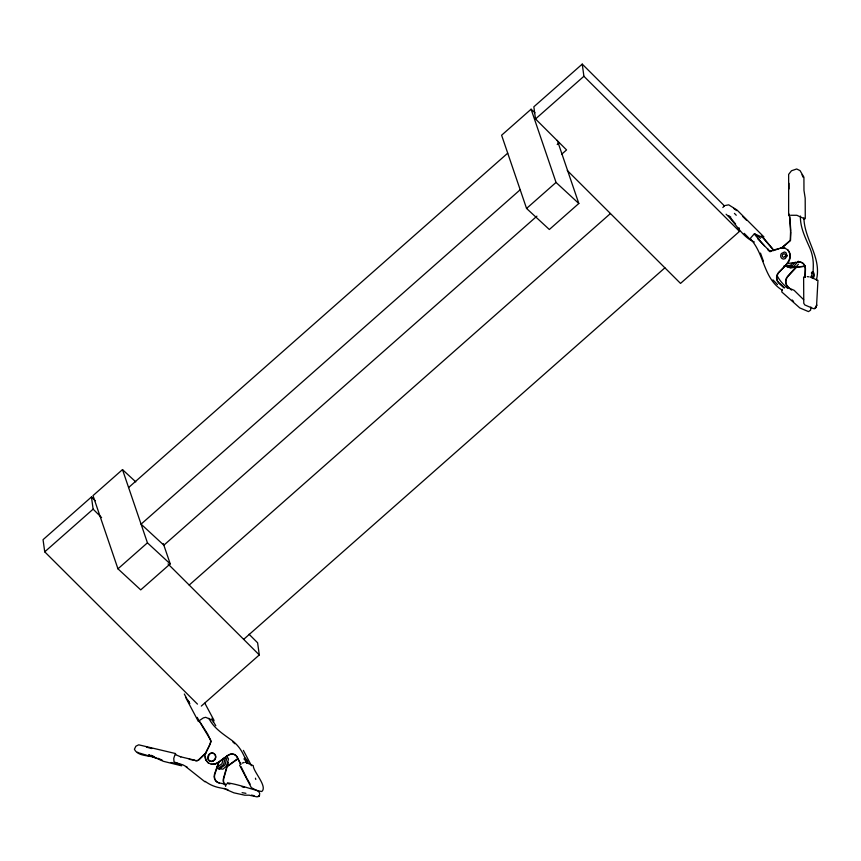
<?xml version="1.0" encoding="UTF-8"?>
<svg xmlns="http://www.w3.org/2000/svg" width="861" height="861" viewBox="0 0 861 861"><rect width="100%" height="100%" fill="white"/><g stroke="black" fill="none" stroke-linecap="round" stroke-linejoin="round"><path stroke-width="1.29" d="M803.625 276.962L803.765 303.298L804.787 304.923L813.441 308.636L814.85 308.561L816.572 305.655L817.95 280.385L810.104 277.005M804.917 277.296L805.186 268.675A7.179 6.436 -66.7 0 0 798.696 261.948M805.207 277.425L805.476 268.804A7.179 6.436 -66.7 0 0 798.986 262.078L787.32 263.52L778.721 272.722A7.179 6.436 -66.7 0 0 778.839 282.795L784.317 287.918M816.4 280.073C822.029 257.342 804.196 239.584 803.916 217.833M790.861 231.857L790.516 240.531L781.261 248.485M223.354 758.197L221.955 763.761L216.714 767.42M225.313 757.605L223.548 764.643L217.941 768.561M219.91 768.604L219.028 769.217L225.033 765.031L226.68 758.487M225.582 786.373L226.163 784.037M227.95 762.415A9.137 8.19 -66.7 0 1 227.261 766.193L223.763 778.505A7.179 6.436 -66.7 0 0 224.925 784.78M240.876 764.439L237.485 757.476A7.179 6.436 -66.7 0 0 228.552 755.172L218.5 762.426L214.421 774.48A7.179 6.436 -66.7 0 0 219.017 782.875L226.604 784.468M218.802 762.545L214.712 774.609A7.179 6.436 -66.7 0 0 219.307 783.004M205.93 752.977L211.193 741.45L207.641 733.992L199.956 721.938M213.205 722.218L214.034 720.356L204.864 703.233M787.331 263.509C790.85 259.893 791.442 253.737 787.901 249.927L784.715 248.054L781.314 247.903L769.928 251.068M798.427 264.23L787.471 276.499A7.179 6.436 -66.7 0 0 787.6 286.573L791.539 290.114M782.315 289.393L781.734 291.911L799.794 307.926L808.511 311.607L810.61 310.132L810.911 307.065M792.766 262.583L790.463 265.328L783.994 265.952M795.241 262.185L792.335 265.662L785.081 266.404M798.265 261.195L793.691 266.673L787.266 267.287M722.853 207.523L724.198 205.994M796.382 267.416L787.761 276.629A7.179 6.436 -66.7 0 0 787.89 286.691M198.568 760.231L205.585 753.397M754.193 233.966L750.652 237.98L750.437 239.681L744.205 233.353M780.97 248.366L790.226 240.402L790.57 231.727L789.44 214.206M95.216 500.736L91.449 496.98L43.05 539.675L44.729 551.836L197.47 704.115M135.78 481.891L122.488 469.611L93.01 495.613L117.957 568.83L140.73 589.882L170.22 563.88L163.332 543.678M534.896 112.726L531.097 109.218L501.608 135.231L526.555 208.448L549.34 229.5L578.818 203.487L557.315 140.375M724.542 205.994L582.24 64.112L533.842 106.796L535.51 118.969L566.56 149.922L561.759 154.162M44.729 551.836L93.128 509.152L91.449 496.98M535.51 118.969L583.909 76.274L582.24 64.112M128.601 487.541L507.721 153.161M557.196 144.54L559.123 142.84M520.195 189.764L141.075 524.145L163.859 545.196L536.92 216.154M117.957 568.83L147.435 542.828L122.488 469.611M526.555 208.448L556.045 182.435L531.097 109.218M189.205 585.071L610.438 213.539M243.663 639.357L664.896 267.825M201.313 706.074L259.29 654.941L257.611 642.78L249.055 634.245M738.996 227.745L739.502 231.394L680.524 283.409L567.259 170.478M206.36 752.363L198.278 760.102L195.738 760.812M227.25 766.204L237.302 758.95M227.552 766.333L237.593 759.079M242.113 763.158L244.201 762.426M244.567 758.573L245.159 758.207L243.243 754.258A43.868 39.326 -66.7 0 0 230.296 739.276C222.203 733.443 213.388 727.577 208.889 718.311M246.913 763.416L247.494 763.05A2.874 0.775 58.1 0 0 246.752 759.854A2.874 0.775 58.1 0 0 244.728 758.982A2.874 0.775 58.1 0 0 247.494 763.05M218.5 762.426L215.175 764.148L211.58 764.331L208.114 762.824L205.854 760.123C202.023 752.686 211.58 746.928 210.558 739.997L199.655 721.809M804.152 219.307L805.272 218.597L805.186 198.159L803.97 190.389L803.916 177.194L800.052 170.629L796.683 168.982L791.463 170.779L788.644 174.385L788.633 215.691M772.801 250.788L779.054 248.721M725.479 205.445L728.729 204.843L737.113 210.106L763.998 237.012M794.918 267.104L790.409 268.105L787.6 266.135M780.303 248.302L785.006 248.183M805.089 266.146L795.779 267.168A9.137 8.19 -66.7 0 1 793.412 267.308M805.379 266.264L796.07 267.297A9.137 8.19 -66.7 0 1 793.713 267.427M790.732 215.272L796.877 215.282L804.411 218.769M211.289 764.202L214.884 764.019L218.199 762.297L228.251 755.054A7.179 6.436 -66.7 0 1 237.195 757.346L240.585 764.31M812.45 272.098L813.107 272.065L813.279 266.727A43.868 39.326 -66.7 0 0 809.082 246.311C804.841 236.71 800.073 226.787 800.418 216.025M197.341 760.909L189.248 759.294M245.912 793.325L242.092 792.669M771.553 251.208L768.808 250.422L768.152 249.163M175.741 754.623L175.02 754.548L173.761 758.412L174.019 761.845L181.499 765.063L177.581 764.105M807.263 276.618L808.813 276.811M217.65 768.507L222.902 769.174L226.744 765.86L228.477 758.982L226.734 755.926M194.866 760.22L180.509 756.765M225.593 788.665L223.978 788.482L227.928 789.677M224.226 788.665L219.426 787.707A43.868 39.326 -66.7 0 1 205.176 781.357M227.508 783.499L229.952 784.037M251.498 795.101L254.103 795.661M227.401 782.843C239.1 784.468 250.508 789.236 261.733 791.539C268.04 786.631 253.037 771.445 253.263 765.633L245.417 762.254M242.156 786.879L244.47 787.395M175.622 753.569L138.718 744.819L135.877 746.207L134.391 749.274C138.19 756.991 150.288 754.882 156.82 758.369M148.792 755.872L139.202 752.988M171.059 762.491L174.966 763.459M181.671 765.816L163.493 761.339L148.652 754.849L155.324 757.82M146.488 747.165L151.805 748.553M177.022 763.061L182.952 764.869L187.3 767.237M176.107 754.893L180.799 756.894M755 234.084L763.007 237.539M754.344 242.006C741.751 236.829 735.854 223.031 726.114 214.228M785.706 286.681L794.111 290.308L803.668 299.693M157.886 758.261L162.159 760.112M226.056 789.451L233.901 792.83L244.707 795.198L249.109 795.177L257.116 796.888L259.43 795.758L259.678 793.25L258.591 791.474L251.315 787.611L239.552 765.074M137.405 752.213L138.298 752.6M151.127 755.291L154.593 756.83M728.697 215.68L730.795 217.101M186.051 766.828L205.004 781.842M733.572 208.362L736.618 210.579M754.397 233.6L760.489 238.271M768.087 250.088L770.143 251.778M556.045 182.435L578.818 203.487M147.435 542.828L170.22 563.88M787.546 288.274L784.737 285.658A43.868 39.326 -66.7 0 1 777.268 275.961M777.494 284.582L772.952 279.868M782.391 290.254C763.147 278.738 764.654 253.758 750.243 238.777M784.027 287.789L778.548 282.666A7.179 6.436 -66.7 0 1 778.419 272.603C783.94 267.071 794.811 258.278 787.611 249.798M583.909 76.274L739.502 231.394M168.024 563.955L259.29 654.941M93.128 509.152L101.598 517.59M730.655 218.027L735.595 223.978M742.559 216.348L746.509 220.222M734.422 213.377L736.252 215.261M761.393 236.054L772.199 248.592M792.109 299.94L793.594 301.468M773.382 249.69L764.299 238.874M764.331 245.794L754.957 234.838M757.82 238.841L769.099 250.54M208.405 762.954L206.145 760.241L205.273 756.711M186.869 698.766L188.989 701.844M212.484 720.248L215.799 725.726M243.383 750.383L251.455 765.72M247.225 778.99L250.131 784.123M188.57 701.328L189.818 703.598M185.524 697.216L198.417 721.561M184.308 694.031L186.234 697.582M211.967 718.257L213.194 720.549L205.714 717.321L203.379 717.88L199.042 720.808L197.201 717.364M240.94 766.494L244.772 774.2M245.245 775.137L246.644 777.957M802.011 174.761L803.162 177.323M760.478 253.102L763.384 261.152M255.437 778.193L255.782 779.463M789.763 216.832L790.807 230.619M788.934 183.318L788.977 188.979M245.32 759.66A7.179 6.436 -66.7 0 1 246.537 761.372M232.868 741.967A43.868 39.326 -66.7 0 1 234.827 743.743M244.147 759.348A2.874 0.775 58.1 0 1 245.74 759.639A2.874 0.775 58.1 0 1 247.344 763.341M245.03 759.542A7.179 6.436 -66.7 0 1 246.246 761.253M224.635 784.651A7.179 6.436 -66.7 0 1 223.473 778.387L226.97 766.064A9.137 8.19 -66.7 0 0 227.659 762.297M812.267 277.748A2.874 1.162 87.3 0 1 811.299 275.897M811.396 273.077A2.874 1.162 87.3 0 1 813.258 273.281A2.874 1.162 87.3 0 1 812.859 277.619M816.648 304.966L816.174 307.237L814.85 308.561L816.174 307.237L816.648 304.966M787.105 255.782L785.264 258.591L783.424 259.064A3.584 3.218 -66.7 0 1 781.39 253.543L784.414 252.004L785.932 252.596L787.105 255.782M208.782 754.968L208.158 759.165L209.363 760.79L211.257 761.49L214.83 759.768L215.777 757.551A4.305 3.864 -66.7 0 0 210.407 753.504L208.782 754.968M259.43 795.758L258.354 796.543L259.43 795.758M785.2 256.535L783.682 257.31A1.808 1.614 -66.7 0 1 782.66 254.533L784.177 253.758A1.808 1.582 -71.6 0 1 785.2 256.535M213.151 760.995A4.305 3.864 -66.7 0 0 214.098 753.676A4.305 3.864 -66.7 0 0 207.781 756.959A4.305 3.864 -66.7 0 0 213.151 760.995M812.052 273.045A2.874 1.162 87.3 0 0 812.924 277.716A2.874 1.162 87.3 0 0 814.075 273.916A2.874 1.162 87.3 0 0 812.052 273.045"/></g></svg>
